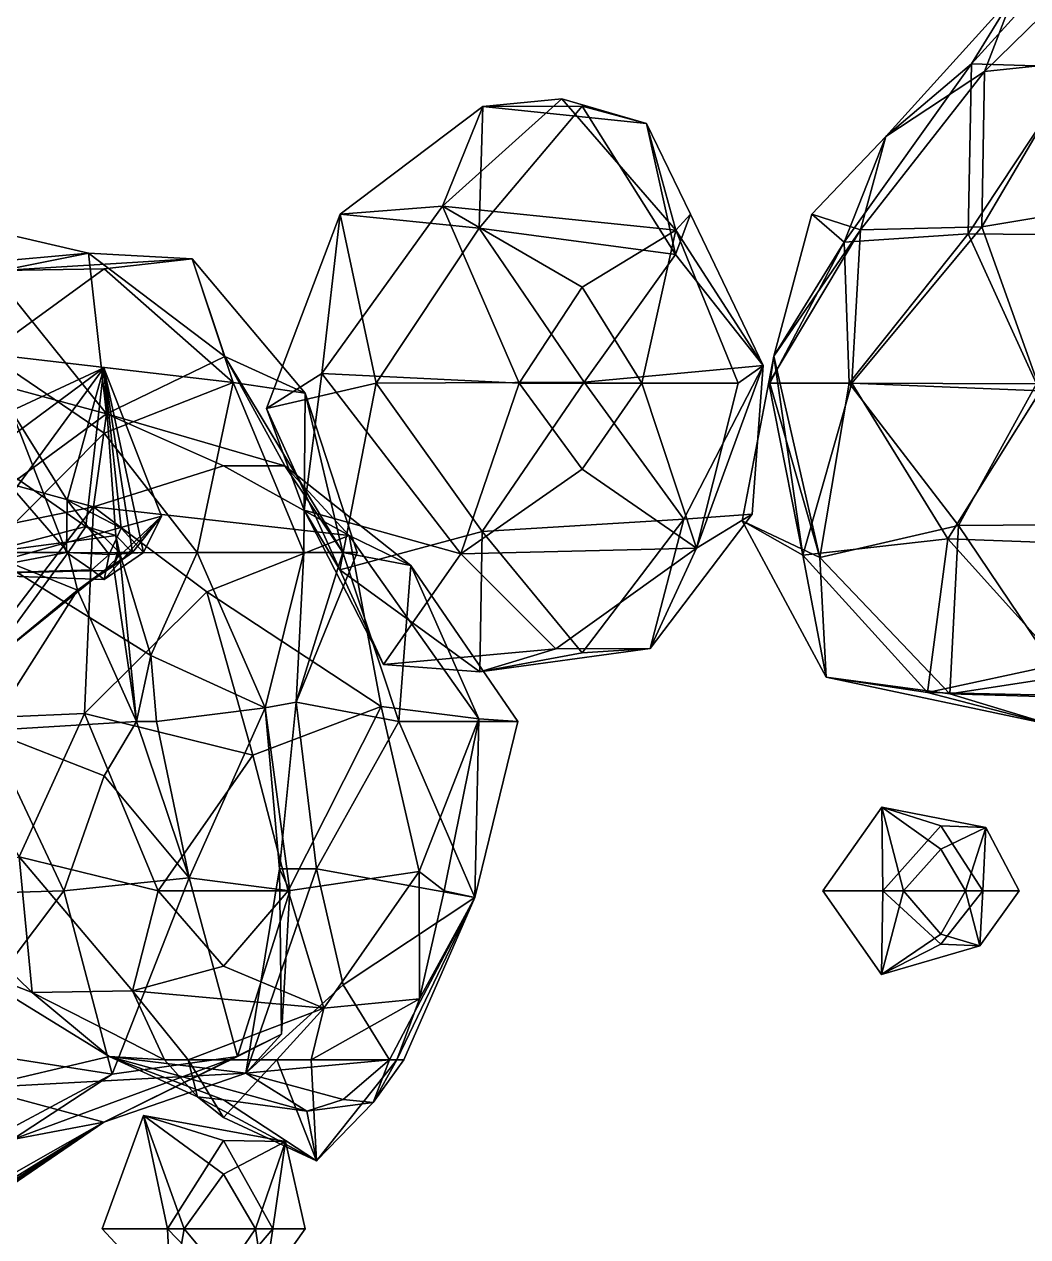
# Model space of a CAD drawing. Extents: x 290095 to 295679, y 4553756 to 4561441.
# Drawn here: x 294107.6 to 294213.3, y 4558834.8 to 4558962.6 of the extents above; entities that cross this region are included whole.
import ezdxf

# ---------------------------------------------------------------- set-up
doc = ezdxf.new("R2010")
doc.units = 0
doc.layers.add('Au_ppm_Pref_-_0_5', color=7, linetype='CONTINUOUS')

msp = doc.modelspace()

# ---------------------------------------------------------------- linework, layer by layer
at = {"layer": 'Au_ppm_Pref_-_0_5'}
for points in [[(294218.65, 4558958.06, 1787.24), (294207.4, 4558958.39, 1780.85), (294218.9, 4558971.12, 1780.45)], [(294211.86, 4558965.67, 1774.9), (294218.9, 4558971.12, 1780.45), (294207.4, 4558958.39, 1780.85)], [(294208.76, 4558957.58, 1771.18), (294222.1, 4558970.65, 1769.92), (294211.86, 4558965.67, 1774.9)], [(294222.1, 4558970.65, 1769.92), (294208.76, 4558957.58, 1771.18), (294218.72, 4558958.65, 1765.48)], [(294208.76, 4558957.58, 1771.18), (294211.86, 4558965.67, 1774.9), (294198.36, 4558950.76, 1775.86)], [(294198.36, 4558950.76, 1775.86), (294211.86, 4558965.67, 1774.9), (294207.4, 4558958.39, 1780.85)], [(294207.04, 4558940.49, 1787.44), (294193.95, 4558939.61, 1780.76), (294207.4, 4558958.39, 1780.85)], [(294198.36, 4558950.76, 1775.86), (294207.4, 4558958.39, 1780.85), (294193.95, 4558939.61, 1780.76)], [(294218.65, 4558958.06, 1787.24), (294207.04, 4558940.49, 1787.44), (294207.4, 4558958.39, 1780.85)], [(294207.04, 4558940.49, 1787.44), (294218.65, 4558958.06, 1787.24), (294229.09, 4558940.28, 1790.22)], [(294208.46, 4558941.22, 1764.73), (294228.07, 4558944.51, 1762.19), (294218.72, 4558958.65, 1765.48)], [(294218.72, 4558958.65, 1765.48), (294208.76, 4558957.58, 1771.18), (294208.46, 4558941.22, 1764.73)], [(294208.46, 4558941.22, 1764.73), (294208.76, 4558957.58, 1771.18), (294195.7, 4558940.91, 1770.55)], [(294208.76, 4558957.58, 1771.18), (294198.36, 4558950.76, 1775.86), (294195.7, 4558940.91, 1770.55)], [(294176.24, 4558940.86, 1822.7), (294151.65, 4558943.41, 1824.78), (294164.22, 4558954.73, 1822.5)], [(294155.9, 4558953.89, 1818.59), (294164.22, 4558954.73, 1822.5), (294151.65, 4558943.41, 1824.78)], [(294155.9, 4558953.89, 1818.59), (294155.51, 4558941.08, 1812.81), (294166.37, 4558953.93, 1813.64)], [(294166.37, 4558953.93, 1813.64), (294155.51, 4558941.08, 1812.81), (294176.18, 4558938.31, 1814.22)], [(294155.9, 4558953.89, 1818.59), (294173.14, 4558952.13, 1817.43), (294164.22, 4558954.73, 1822.5)], [(294173.14, 4558952.13, 1817.43), (294155.9, 4558953.89, 1818.59), (294166.37, 4558953.93, 1813.64)], [(294173.14, 4558952.13, 1817.43), (294176.24, 4558940.86, 1822.7), (294164.22, 4558954.73, 1822.5)], [(294173.14, 4558952.13, 1817.43), (294166.37, 4558953.93, 1813.64), (294176.18, 4558938.31, 1814.22)], [(294155.51, 4558941.08, 1812.81), (294155.9, 4558953.89, 1818.59), (294140.86, 4558942.56, 1817.1)], [(294155.9, 4558953.89, 1818.59), (294151.65, 4558943.41, 1824.78), (294140.86, 4558942.56, 1817.1)], [(294173.14, 4558952.13, 1817.43), (294177.76, 4558942.56, 1817.43), (294176.24, 4558940.86, 1822.7)], [(294177.76, 4558942.56, 1817.43), (294173.14, 4558952.13, 1817.43), (294176.18, 4558938.31, 1814.22)], [(294195.7, 4558940.91, 1770.55), (294198.36, 4558950.76, 1775.86), (294190.55, 4558942.56, 1775.86)], [(294190.55, 4558942.56, 1775.86), (294198.36, 4558950.76, 1775.86), (294193.95, 4558939.61, 1780.76)], [(294105.21, 4558936.62, 1857.9), (294091.45, 4558943.75, 1853.04), (294114.32, 4558938.46, 1853.66)], [(294114.32, 4558938.46, 1853.66), (294091.45, 4558943.75, 1853.04), (294103.37, 4558937.47, 1848.83)], [(294228.07, 4558944.51, 1762.19), (294208.46, 4558941.22, 1764.73), (294214.64, 4558923.95, 1763.31)], [(294133.1, 4558922.08, 1818.03), (294144.64, 4558924.74, 1813.13), (294140.86, 4558942.56, 1817.1)], [(294133.1, 4558922.08, 1818.03), (294140.86, 4558942.56, 1817.1), (294138.91, 4558925.77, 1824.81)], [(294159.72, 4558924.74, 1826.5), (294138.91, 4558925.77, 1824.81), (294151.65, 4558943.41, 1824.78)], [(294140.86, 4558942.56, 1817.1), (294151.65, 4558943.41, 1824.78), (294138.91, 4558925.77, 1824.81)], [(294144.64, 4558924.74, 1813.13), (294155.51, 4558941.08, 1812.81), (294140.86, 4558942.56, 1817.1)], [(294166.37, 4558934.88, 1826.75), (294159.72, 4558924.74, 1826.5), (294151.65, 4558943.41, 1824.78)], [(294176.24, 4558940.86, 1822.7), (294166.37, 4558934.88, 1826.75), (294151.65, 4558943.41, 1824.78)], [(294176.18, 4558938.31, 1814.22), (294185.44, 4558926.6, 1817.52), (294177.76, 4558942.56, 1817.43)], [(294177.76, 4558942.56, 1817.43), (294185.44, 4558926.6, 1817.52), (294176.24, 4558940.86, 1822.7)], [(294195.7, 4558940.91, 1770.55), (294190.55, 4558942.56, 1775.86), (294186.56, 4558927.61, 1775.29)], [(294186.56, 4558927.61, 1775.29), (294190.55, 4558942.56, 1775.86), (294193.95, 4558939.61, 1780.76)], [(294194.78, 4558924.74, 1765.49), (294214.64, 4558923.95, 1763.31), (294208.46, 4558941.22, 1764.73)], [(294208.46, 4558941.22, 1764.73), (294195.7, 4558940.91, 1770.55), (294194.78, 4558924.74, 1765.49)], [(294166.58, 4558924.85, 1812.1), (294155.51, 4558941.08, 1812.81), (294144.64, 4558924.74, 1813.13)], [(294166.58, 4558924.85, 1812.1), (294176.18, 4558938.31, 1814.22), (294155.51, 4558941.08, 1812.81)], [(294172.65, 4558924.74, 1826.33), (294166.37, 4558934.88, 1826.75), (294176.24, 4558940.86, 1822.7)], [(294172.65, 4558924.74, 1826.33), (294176.24, 4558940.86, 1822.7), (294182.79, 4558924.74, 1823.37)], [(294176.24, 4558940.86, 1822.7), (294185.44, 4558926.6, 1817.52), (294182.79, 4558924.74, 1823.37)], [(294194.78, 4558924.74, 1765.49), (294195.7, 4558940.91, 1770.55), (294186.01, 4558924.74, 1769.92)], [(294186.01, 4558924.74, 1769.92), (294195.7, 4558940.91, 1770.55), (294186.56, 4558927.61, 1775.29)], [(294207.04, 4558940.49, 1787.44), (294194.48, 4558924.74, 1786.36), (294193.95, 4558939.61, 1780.76)], [(294207.04, 4558940.49, 1787.44), (294214.22, 4558924.7, 1789.35), (294194.48, 4558924.74, 1786.36)], [(294207.04, 4558940.49, 1787.44), (294229.09, 4558940.28, 1790.22), (294214.22, 4558924.7, 1789.35)], [(294194.48, 4558924.74, 1786.36), (294186.13, 4558924.74, 1781.8), (294193.95, 4558939.61, 1780.76)], [(294193.95, 4558939.61, 1780.76), (294186.13, 4558924.74, 1781.8), (294186.56, 4558927.61, 1775.29)], [(294116.23, 4558921.53, 1848.08), (294103.37, 4558937.47, 1848.83), (294094.92, 4558927.29, 1846.38)], [(294116.23, 4558921.53, 1848.08), (294114.32, 4558938.46, 1853.66), (294103.37, 4558937.47, 1848.83)], [(294105.21, 4558936.62, 1857.9), (294114.32, 4558938.46, 1853.66), (294125.24, 4558937.85, 1859.01)], [(294105.21, 4558936.62, 1857.9), (294125.24, 4558937.85, 1859.01), (294115.97, 4558936.81, 1863.03)], [(294116.23, 4558921.53, 1848.08), (294128.7, 4558927.56, 1852.65), (294114.32, 4558938.46, 1853.66)], [(294114.32, 4558938.46, 1853.66), (294128.7, 4558927.56, 1852.65), (294125.24, 4558937.85, 1859.01)], [(294125.24, 4558937.85, 1859.01), (294129.56, 4558924.83, 1865.08), (294115.97, 4558936.81, 1863.03)], [(294137.16, 4558923.69, 1858.02), (294129.56, 4558924.83, 1865.08), (294125.24, 4558937.85, 1859.01)], [(294137.16, 4558923.69, 1858.02), (294125.24, 4558937.85, 1859.01), (294128.7, 4558927.56, 1852.65)], [(294166.58, 4558924.85, 1812.1), (294185.44, 4558926.6, 1817.52), (294176.18, 4558938.31, 1814.22)], [(294105.21, 4558936.62, 1857.9), (294115.97, 4558936.81, 1863.03), (294103.66, 4558927.84, 1865.56)], [(294103.66, 4558927.84, 1865.56), (294115.97, 4558936.81, 1863.03), (294129.56, 4558924.83, 1865.08)], [(294172.65, 4558924.74, 1826.33), (294159.72, 4558924.74, 1826.5), (294166.37, 4558934.88, 1826.75)], [(294106.14, 4558914.11, 1846.04), (294116.23, 4558921.53, 1848.08), (294094.92, 4558927.29, 1846.38)], [(294103.45, 4558906.89, 1870.91), (294103.66, 4558927.84, 1865.56), (294115.97, 4558919.49, 1869.14)], [(294103.66, 4558927.84, 1865.56), (294129.56, 4558924.83, 1865.08), (294115.97, 4558919.49, 1869.14)], [(294116.23, 4558921.53, 1848.08), (294135.02, 4558916.04, 1847.13), (294128.7, 4558927.56, 1852.65)], [(294128.7, 4558927.56, 1852.65), (294141.15, 4558906.93, 1853.07), (294137.16, 4558923.69, 1858.02)], [(294141.15, 4558906.93, 1853.07), (294128.7, 4558927.56, 1852.65), (294135.02, 4558916.04, 1847.13)], [(294186.56, 4558927.61, 1775.29), (294191.4, 4558906.4, 1781.82), (294183.2, 4558910.26, 1775.86)], [(294186.56, 4558927.61, 1775.29), (294183.2, 4558910.26, 1775.86), (294189.62, 4558906.64, 1769.29)], [(294186.01, 4558924.74, 1769.92), (294186.56, 4558927.61, 1775.29), (294189.62, 4558906.64, 1769.29)], [(294186.13, 4558924.74, 1781.8), (294191.4, 4558906.4, 1781.82), (294186.56, 4558927.61, 1775.29)], [(294106.22, 4558921.84, 1886.4), (294100.05, 4558904.63, 1883.57), (294115.93, 4558926.37, 1882.48)], [(294103.37, 4558917.07, 1879.38), (294115.93, 4558926.37, 1882.48), (294100.05, 4558904.63, 1883.57)], [(294114.04, 4558909.65, 1876.83), (294115.93, 4558926.37, 1882.48), (294103.37, 4558917.07, 1879.38)], [(294112.07, 4558912.43, 1888.71), (294106.22, 4558921.84, 1886.4), (294115.93, 4558926.37, 1882.48)], [(294112.07, 4558912.43, 1888.71), (294115.93, 4558926.37, 1882.48), (294117.79, 4558909.49, 1888.71)], [(294114.04, 4558909.65, 1876.83), (294117.22, 4558908.69, 1876.83), (294115.93, 4558926.37, 1882.48)], [(294118.96, 4558906.92, 1878.24), (294122.02, 4558910.75, 1882.77), (294115.93, 4558926.37, 1882.48)], [(294118.96, 4558906.92, 1878.24), (294115.93, 4558926.37, 1882.48), (294117.22, 4558908.69, 1876.83)], [(294120.12, 4558906.92, 1886.75), (294117.79, 4558909.49, 1888.71), (294115.93, 4558926.37, 1882.48)], [(294120.12, 4558906.92, 1886.75), (294115.93, 4558926.37, 1882.48), (294122.02, 4558910.75, 1882.77)], [(294166.58, 4558924.85, 1812.1), (294177.07, 4558910.43, 1813.56), (294185.44, 4558926.6, 1817.52)], [(294184.26, 4558910.95, 1817.43), (294185.44, 4558926.6, 1817.52), (294177.07, 4558910.43, 1813.56)], [(294184.26, 4558910.95, 1817.43), (294178.42, 4558907.36, 1823.21), (294185.44, 4558926.6, 1817.52)], [(294182.79, 4558924.74, 1823.37), (294185.44, 4558926.6, 1817.52), (294178.42, 4558907.36, 1823.21)], [(294125.79, 4558906.92, 1869.58), (294115.97, 4558919.49, 1869.14), (294129.56, 4558924.83, 1865.08)], [(294137.01, 4558906.92, 1864.28), (294125.79, 4558906.92, 1869.58), (294129.56, 4558924.83, 1865.08)], [(294137.01, 4558906.92, 1864.28), (294129.56, 4558924.83, 1865.08), (294137.16, 4558923.69, 1858.02)], [(294133.1, 4558922.08, 1818.03), (294138.91, 4558925.77, 1824.81), (294137.06, 4558911.36, 1823.37)], [(294140.82, 4558905.08, 1817.16), (294144.64, 4558924.74, 1813.13), (294133.1, 4558922.08, 1818.03)], [(294138.91, 4558925.77, 1824.81), (294153.57, 4558906.77, 1826.1), (294137.06, 4558911.36, 1823.37)], [(294159.72, 4558924.74, 1826.5), (294153.57, 4558906.77, 1826.1), (294138.91, 4558925.77, 1824.81)], [(294155.82, 4558909.12, 1813.2), (294144.64, 4558924.74, 1813.13), (294140.82, 4558905.08, 1817.16)], [(294166.58, 4558924.85, 1812.1), (294144.64, 4558924.74, 1813.13), (294155.82, 4558909.12, 1813.2)], [(294159.72, 4558924.74, 1826.5), (294166.37, 4558915.69, 1826.39), (294153.57, 4558906.77, 1826.1)], [(294166.58, 4558924.85, 1812.1), (294155.82, 4558909.12, 1813.2), (294177.07, 4558910.43, 1813.56)], [(294172.65, 4558924.74, 1826.33), (294166.37, 4558915.69, 1826.39), (294159.72, 4558924.74, 1826.5)], [(294172.65, 4558924.74, 1826.33), (294178.42, 4558907.36, 1823.21), (294166.37, 4558915.69, 1826.39)], [(294172.65, 4558924.74, 1826.33), (294182.79, 4558924.74, 1823.37), (294178.42, 4558907.36, 1823.21)], [(294194.78, 4558924.74, 1765.49), (294186.01, 4558924.74, 1769.92), (294189.62, 4558906.64, 1769.29)], [(294194.48, 4558924.74, 1786.36), (294191.4, 4558906.4, 1781.82), (294186.13, 4558924.74, 1781.8)], [(294194.78, 4558924.74, 1765.49), (294189.62, 4558906.64, 1769.29), (294204.88, 4558908.36, 1764.8)], [(294194.48, 4558924.74, 1786.36), (294206.01, 4558909.75, 1787.32), (294191.4, 4558906.4, 1781.82)], [(294194.48, 4558924.74, 1786.36), (294214.22, 4558924.7, 1789.35), (294206.01, 4558909.75, 1787.32)], [(294204.88, 4558908.36, 1764.8), (294214.64, 4558923.95, 1763.31), (294194.78, 4558924.74, 1765.49)], [(294229.59, 4558909.92, 1787.56), (294206.01, 4558909.75, 1787.32), (294214.22, 4558924.7, 1789.35)], [(294137.01, 4558906.92, 1864.28), (294137.16, 4558923.69, 1858.02), (294142.66, 4558906.92, 1859.01)], [(294137.16, 4558923.69, 1858.02), (294141.15, 4558906.93, 1853.07), (294142.66, 4558906.92, 1859.01)], [(294228.91, 4558907.47, 1764.81), (294214.64, 4558923.95, 1763.31), (294204.88, 4558908.36, 1764.8)], [(294133.1, 4558922.08, 1818.03), (294137.06, 4558911.36, 1823.37), (294140.82, 4558905.08, 1817.16)], [(294112, 4558906.92, 1888.71), (294100.05, 4558904.63, 1883.57), (294106.22, 4558921.84, 1886.4)], [(294106.14, 4558914.11, 1846.04), (294114.85, 4558911.74, 1840.93), (294116.23, 4558921.53, 1848.08)], [(294112, 4558906.92, 1888.71), (294106.22, 4558921.84, 1886.4), (294112.07, 4558912.43, 1888.71)], [(294116.23, 4558921.53, 1848.08), (294114.85, 4558911.74, 1840.93), (294128.57, 4558916.04, 1844.09)], [(294116.23, 4558921.53, 1848.08), (294128.57, 4558916.04, 1844.09), (294135.02, 4558916.04, 1847.13)], [(294103.45, 4558906.89, 1870.91), (294115.97, 4558919.49, 1869.14), (294125.79, 4558906.92, 1869.58)], [(294112.2, 4558906.92, 1876.83), (294103.37, 4558917.07, 1879.38), (294096.29, 4558906.92, 1879.43)], [(294112.2, 4558906.92, 1876.83), (294114.04, 4558909.65, 1876.83), (294103.37, 4558917.07, 1879.38)], [(294141.79, 4558908.7, 1840.96), (294128.57, 4558916.04, 1844.09), (294114.85, 4558911.74, 1840.93)], [(294128.57, 4558916.04, 1844.09), (294141.79, 4558908.7, 1840.96), (294135.02, 4558916.04, 1847.13)], [(294135.02, 4558916.04, 1847.13), (294141.79, 4558908.7, 1840.96), (294148.29, 4558905.56, 1847.13)], [(294148.29, 4558905.56, 1847.13), (294141.15, 4558906.93, 1853.07), (294135.02, 4558916.04, 1847.13)], [(294178.42, 4558907.36, 1823.21), (294153.57, 4558906.77, 1826.1), (294166.37, 4558915.69, 1826.39)], [(294114.85, 4558911.74, 1840.93), (294106.14, 4558914.11, 1846.04), (294091.11, 4558906.85, 1841.43)], [(294112, 4558906.92, 1888.71), (294112.07, 4558912.43, 1888.71), (294116.5, 4558906.7, 1889.02)], [(294112.07, 4558912.43, 1888.71), (294117.79, 4558909.49, 1888.71), (294116.5, 4558906.7, 1889.02)], [(294097.64, 4558889.24, 1839.74), (294114.85, 4558911.74, 1840.93), (294091.11, 4558906.85, 1841.43)], [(294113.9, 4558889.94, 1834.01), (294114.85, 4558911.74, 1840.93), (294097.64, 4558889.24, 1839.74)], [(294115.97, 4558905.01, 1877.46), (294100.05, 4558904.63, 1883.57), (294122.02, 4558910.75, 1882.77)], [(294115.97, 4558904.08, 1887.76), (294122.02, 4558910.75, 1882.77), (294100.05, 4558904.63, 1883.57)], [(294126.79, 4558902.76, 1836.11), (294114.85, 4558911.74, 1840.93), (294113.9, 4558889.94, 1834.01)], [(294126.79, 4558902.76, 1836.11), (294141.79, 4558908.7, 1840.96), (294114.85, 4558911.74, 1840.93)], [(294115.97, 4558905.01, 1877.46), (294122.02, 4558910.75, 1882.77), (294118.96, 4558906.92, 1878.24)], [(294115.97, 4558904.08, 1887.76), (294120.12, 4558906.92, 1886.75), (294122.02, 4558910.75, 1882.77)], [(294153.57, 4558906.77, 1826.1), (294145.41, 4558895.1, 1823.37), (294137.06, 4558911.36, 1823.37)], [(294137.06, 4558911.36, 1823.37), (294145.41, 4558895.1, 1823.37), (294140.82, 4558905.08, 1817.16)], [(294184.26, 4558910.95, 1817.43), (294173.52, 4558896.8, 1817.43), (294178.42, 4558907.36, 1823.21)], [(294173.52, 4558896.8, 1817.43), (294184.26, 4558910.95, 1817.43), (294177.07, 4558910.43, 1813.56)], [(294114.04, 4558909.65, 1876.83), (294103.45, 4558906.89, 1870.91), (294115.97, 4558908.54, 1876.29)], [(294114.04, 4558909.65, 1876.83), (294112.2, 4558906.92, 1876.83), (294103.45, 4558906.89, 1870.91)], [(294117.22, 4558908.69, 1876.83), (294114.04, 4558909.65, 1876.83), (294115.97, 4558908.54, 1876.29)], [(294116.5, 4558906.7, 1889.02), (294117.79, 4558909.49, 1888.71), (294120.12, 4558906.92, 1886.75)], [(294177.07, 4558910.43, 1813.56), (294155.82, 4558909.12, 1813.2), (294166.37, 4558896.36, 1813.91)], [(294173.52, 4558896.8, 1817.43), (294177.07, 4558910.43, 1813.56), (294166.37, 4558896.36, 1813.91)], [(294192.08, 4558893.78, 1774.54), (294183.2, 4558910.26, 1775.86), (294191.4, 4558906.4, 1781.82)], [(294192.08, 4558893.78, 1774.54), (294189.62, 4558906.64, 1769.29), (294183.2, 4558910.26, 1775.86)], [(294206.01, 4558909.75, 1787.32), (294205.1, 4558892.01, 1781.27), (294191.4, 4558906.4, 1781.82)], [(294206.01, 4558909.75, 1787.32), (294216.76, 4558893.8, 1786.17), (294205.1, 4558892.01, 1781.27)], [(294229.59, 4558909.92, 1787.56), (294216.76, 4558893.8, 1786.17), (294206.01, 4558909.75, 1787.32)], [(294115.97, 4558908.54, 1876.29), (294103.45, 4558906.89, 1870.91), (294117.59, 4558906.92, 1876.06)], [(294117.22, 4558908.69, 1876.83), (294115.97, 4558908.54, 1876.29), (294117.59, 4558906.92, 1876.06)], [(294117.22, 4558908.69, 1876.83), (294117.4, 4558906.92, 1876.83), (294118.96, 4558906.92, 1878.24)], [(294117.4, 4558906.92, 1876.83), (294117.22, 4558908.69, 1876.83), (294117.59, 4558906.92, 1876.06)], [(294126.79, 4558902.76, 1836.11), (294145.17, 4558890.68, 1833.59), (294141.79, 4558908.7, 1840.96)], [(294155.56, 4558894.35, 1818.34), (294155.82, 4558909.12, 1813.2), (294140.82, 4558905.08, 1817.16)], [(294145.17, 4558890.68, 1833.59), (294155.46, 4558889.4, 1840.92), (294141.79, 4558908.7, 1840.96)], [(294141.79, 4558908.7, 1840.96), (294155.46, 4558889.4, 1840.92), (294148.29, 4558905.56, 1847.13)], [(294155.56, 4558894.35, 1818.34), (294166.37, 4558896.36, 1813.91), (294155.82, 4558909.12, 1813.2)], [(294204.88, 4558908.36, 1764.8), (294189.62, 4558906.64, 1769.29), (294202.73, 4558892.18, 1770.05)], [(294204.88, 4558908.36, 1764.8), (294202.73, 4558892.18, 1770.05), (294216.76, 4558895.17, 1766)], [(294228.91, 4558907.47, 1764.81), (294204.88, 4558908.36, 1764.8), (294216.76, 4558895.17, 1766)], [(294112.2, 4558906.92, 1876.83), (294096.29, 4558906.92, 1879.43), (294103.37, 4558894.86, 1878.74)], [(294112, 4558906.92, 1888.71), (294114.67, 4558905.08, 1888.71), (294100.05, 4558904.63, 1883.57)], [(294112.2, 4558906.92, 1876.83), (294103.37, 4558894.86, 1878.74), (294113.16, 4558902.95, 1876.83)], [(294112.2, 4558906.92, 1876.83), (294113.16, 4558902.95, 1876.83), (294103.45, 4558906.89, 1870.91)], [(294120.9, 4558896.07, 1870.89), (294117.59, 4558906.92, 1876.06), (294103.45, 4558906.89, 1870.91)], [(294103.45, 4558906.89, 1870.91), (294125.79, 4558906.92, 1869.58), (294120.9, 4558896.07, 1870.89)], [(294103.45, 4558906.89, 1870.91), (294113.16, 4558902.95, 1876.83), (294103.77, 4558888.15, 1874.93)], [(294114.67, 4558905.08, 1888.71), (294112, 4558906.92, 1888.71), (294116.5, 4558906.7, 1889.02)], [(294114.67, 4558905.08, 1888.71), (294116.5, 4558906.7, 1889.02), (294115.97, 4558904.08, 1887.76)], [(294116.97, 4558905.5, 1876.83), (294115.97, 4558905.01, 1877.46), (294118.96, 4558906.92, 1878.24)], [(294116.5, 4558906.7, 1889.02), (294120.12, 4558906.92, 1886.75), (294115.97, 4558904.08, 1887.76)], [(294117.4, 4558906.92, 1876.83), (294116.97, 4558905.5, 1876.83), (294118.96, 4558906.92, 1878.24)], [(294117.59, 4558906.92, 1876.06), (294119.4, 4558889.1, 1872.51), (294116.97, 4558905.5, 1876.83)], [(294116.97, 4558905.5, 1876.83), (294117.4, 4558906.92, 1876.83), (294117.59, 4558906.92, 1876.06)], [(294117.59, 4558906.92, 1876.06), (294120.9, 4558896.07, 1870.89), (294119.4, 4558889.1, 1872.51)], [(294120.9, 4558896.07, 1870.89), (294125.79, 4558906.92, 1869.58), (294132.94, 4558890.55, 1865.37)], [(294125.79, 4558906.92, 1869.58), (294137.01, 4558906.92, 1864.28), (294132.94, 4558890.55, 1865.37)], [(294136.23, 4558891.13, 1858.23), (294132.94, 4558890.55, 1865.37), (294137.01, 4558906.92, 1864.28)], [(294136.23, 4558891.13, 1858.23), (294142.66, 4558906.92, 1859.01), (294141.15, 4558906.93, 1853.07)], [(294136.23, 4558891.13, 1858.23), (294141.15, 4558906.93, 1853.07), (294147.03, 4558889.1, 1852.42)], [(294137.01, 4558906.92, 1864.28), (294142.66, 4558906.92, 1859.01), (294136.23, 4558891.13, 1858.23)], [(294148.29, 4558905.56, 1847.13), (294147.03, 4558889.1, 1852.42), (294141.15, 4558906.93, 1853.07)], [(294153.57, 4558906.77, 1826.1), (294163.59, 4558896.75, 1822.13), (294145.41, 4558895.1, 1823.37)], [(294163.59, 4558896.75, 1822.13), (294153.57, 4558906.77, 1826.1), (294178.42, 4558907.36, 1823.21)], [(294173.52, 4558896.8, 1817.43), (294163.59, 4558896.75, 1822.13), (294178.42, 4558907.36, 1823.21)], [(294116.97, 4558905.5, 1876.83), (294113.16, 4558902.95, 1876.83), (294115.97, 4558905.01, 1877.46)], [(294113.16, 4558902.95, 1876.83), (294116.97, 4558905.5, 1876.83), (294119.4, 4558889.1, 1872.51)], [(294148.29, 4558905.56, 1847.13), (294159.58, 4558889.1, 1847.13), (294147.03, 4558889.1, 1852.42)], [(294148.29, 4558905.56, 1847.13), (294155.46, 4558889.4, 1840.92), (294159.58, 4558889.1, 1847.13)], [(294192.08, 4558893.78, 1774.54), (294202.73, 4558892.18, 1770.05), (294189.62, 4558906.64, 1769.29)], [(294192.08, 4558893.78, 1774.54), (294191.4, 4558906.4, 1781.82), (294205.1, 4558892.01, 1781.27)], [(294114.67, 4558905.08, 1888.71), (294115.97, 4558904.08, 1887.76), (294100.05, 4558904.63, 1883.57)], [(294115.97, 4558905.01, 1877.46), (294103.37, 4558894.86, 1878.74), (294100.05, 4558904.63, 1883.57)], [(294115.97, 4558905.01, 1877.46), (294113.16, 4558902.95, 1876.83), (294103.37, 4558894.86, 1878.74)], [(294155.56, 4558894.35, 1818.34), (294140.82, 4558905.08, 1817.16), (294145.41, 4558895.1, 1823.37)], [(294113.16, 4558902.95, 1876.83), (294119.4, 4558889.1, 1872.51), (294103.77, 4558888.15, 1874.93)], [(294126.79, 4558902.76, 1836.11), (294113.9, 4558889.94, 1834.01), (294131.65, 4558885.56, 1831.95)], [(294126.79, 4558902.76, 1836.11), (294131.65, 4558885.56, 1831.95), (294145.17, 4558890.68, 1833.59)], [(294155.56, 4558894.35, 1818.34), (294145.41, 4558895.1, 1823.37), (294163.59, 4558896.75, 1822.13)], [(294173.52, 4558896.8, 1817.43), (294155.56, 4558894.35, 1818.34), (294163.59, 4558896.75, 1822.13)], [(294155.56, 4558894.35, 1818.34), (294173.52, 4558896.8, 1817.43), (294166.37, 4558896.36, 1813.91)], [(294120.9, 4558896.07, 1870.89), (294121.49, 4558889.1, 1870.89), (294119.4, 4558889.1, 1872.51)], [(294121.49, 4558889.1, 1870.89), (294120.9, 4558896.07, 1870.89), (294132.94, 4558890.55, 1865.37)], [(294202.73, 4558892.18, 1770.05), (294228.9, 4558891.59, 1770.08), (294216.76, 4558895.17, 1766)], [(294205.1, 4558892.01, 1781.27), (294216, 4558888.74, 1775.73), (294192.08, 4558893.78, 1774.54)], [(294192.08, 4558893.78, 1774.54), (294216, 4558888.74, 1775.73), (294202.73, 4558892.18, 1770.05)], [(294228.9, 4558891.31, 1781.65), (294205.1, 4558892.01, 1781.27), (294216.76, 4558893.8, 1786.17)], [(294228.9, 4558891.59, 1770.08), (294202.73, 4558892.18, 1770.05), (294216, 4558888.74, 1775.73)], [(294205.1, 4558892.01, 1781.27), (294228.9, 4558891.31, 1781.65), (294216, 4558888.74, 1775.73)], [(294124.94, 4558872.64, 1870.27), (294121.49, 4558889.1, 1870.89), (294132.94, 4558890.55, 1865.37)], [(294132.94, 4558890.55, 1865.37), (294135.55, 4558871.28, 1863.52), (294124.94, 4558872.64, 1870.27)], [(294131.65, 4558885.56, 1831.95), (294135.37, 4558871.28, 1832.05), (294145.17, 4558890.68, 1833.59)], [(294132.94, 4558890.55, 1865.37), (294136.23, 4558891.13, 1858.23), (294134.46, 4558873.57, 1858.16)], [(294135.55, 4558871.28, 1863.52), (294132.94, 4558890.55, 1865.37), (294134.46, 4558873.57, 1858.16)], [(294138.35, 4558873.59, 1852.64), (294134.46, 4558873.57, 1858.16), (294136.23, 4558891.13, 1858.23)], [(294149.18, 4558873.3, 1835.71), (294145.17, 4558890.68, 1833.59), (294135.37, 4558871.28, 1832.05)], [(294138.35, 4558873.59, 1852.64), (294136.23, 4558891.13, 1858.23), (294147.03, 4558889.1, 1852.42)], [(294145.17, 4558890.68, 1833.59), (294149.18, 4558873.3, 1835.71), (294155.46, 4558889.4, 1840.92)], [(294107.01, 4558874.86, 1836.01), (294113.9, 4558889.94, 1834.01), (294097.64, 4558889.24, 1839.74)], [(294115.97, 4558883.4, 1872.79), (294103.77, 4558888.15, 1874.93), (294119.4, 4558889.1, 1872.51)], [(294121.67, 4558871.28, 1832), (294113.9, 4558889.94, 1834.01), (294107.01, 4558874.86, 1836.01)], [(294131.65, 4558885.56, 1831.95), (294113.9, 4558889.94, 1834.01), (294121.67, 4558871.28, 1832)], [(294124.94, 4558872.64, 1870.27), (294115.97, 4558883.4, 1872.79), (294119.4, 4558889.1, 1872.51)], [(294121.49, 4558889.1, 1870.89), (294124.94, 4558872.64, 1870.27), (294119.4, 4558889.1, 1872.51)], [(294138.35, 4558873.59, 1852.64), (294147.03, 4558889.1, 1852.42), (294155.05, 4558870.56, 1847.56)], [(294147.03, 4558889.1, 1852.42), (294159.58, 4558889.1, 1847.13), (294155.05, 4558870.56, 1847.56)], [(294151.82, 4558871.28, 1841.19), (294155.46, 4558889.4, 1840.92), (294149.18, 4558873.3, 1835.71)], [(294151.82, 4558871.28, 1841.19), (294155.05, 4558870.56, 1847.56), (294155.46, 4558889.4, 1840.92)], [(294155.46, 4558889.4, 1840.92), (294155.05, 4558870.56, 1847.56), (294159.58, 4558889.1, 1847.13)], [(294089.14, 4558870.6, 1875.2), (294103.77, 4558888.15, 1874.93), (294111.73, 4558871.28, 1874.83)], [(294115.97, 4558883.4, 1872.79), (294111.73, 4558871.28, 1874.83), (294103.77, 4558888.15, 1874.93)], [(294131.65, 4558885.56, 1831.95), (294121.67, 4558871.28, 1832), (294135.37, 4558871.28, 1832.05)], [(294124.94, 4558872.64, 1870.27), (294111.73, 4558871.28, 1874.83), (294115.97, 4558883.4, 1872.79)], [(294191.72, 4558871.28, 1799.62), (294197.94, 4558880.09, 1799.62), (294200.23, 4558871.28, 1801.47)], [(294197.94, 4558880.09, 1799.62), (294191.72, 4558871.28, 1799.62), (294198.05, 4558871.28, 1796.73)], [(294197.94, 4558880.09, 1799.62), (294204.16, 4558875.65, 1801.07), (294200.23, 4558871.28, 1801.47)], [(294197.94, 4558880.09, 1799.62), (294208.88, 4558877.95, 1799.62), (294204.16, 4558875.65, 1801.07)], [(294197.94, 4558880.09, 1799.62), (294198.05, 4558871.28, 1796.73), (294204.16, 4558878.12, 1797.34)], [(294208.88, 4558877.95, 1799.62), (294197.94, 4558880.09, 1799.62), (294204.16, 4558878.12, 1797.34)], [(294208.57, 4558871.28, 1797.54), (294204.16, 4558878.12, 1797.34), (294198.05, 4558871.28, 1796.73)], [(294208.57, 4558871.28, 1797.54), (294208.88, 4558877.95, 1799.62), (294204.16, 4558878.12, 1797.34)], [(294208.88, 4558877.95, 1799.62), (294206.75, 4558871.28, 1800.83), (294204.16, 4558875.65, 1801.07)], [(294208.88, 4558877.95, 1799.62), (294212.4, 4558871.28, 1799.62), (294206.75, 4558871.28, 1800.83)], [(294208.57, 4558871.28, 1797.54), (294212.4, 4558871.28, 1799.62), (294208.88, 4558877.95, 1799.62)], [(294107.01, 4558874.86, 1836.01), (294097.4, 4558871.28, 1842.47), (294108.38, 4558860.55, 1841.19)], [(294107.01, 4558874.86, 1836.01), (294108.38, 4558860.55, 1841.19), (294118.97, 4558860.73, 1836.26)], [(294107.01, 4558874.86, 1836.01), (294118.97, 4558860.73, 1836.26), (294121.67, 4558871.28, 1832)], [(294206.75, 4558871.28, 1800.83), (294200.23, 4558871.28, 1801.47), (294204.16, 4558875.65, 1801.07)], [(294130.92, 4558852.07, 1853.02), (294134.46, 4558873.57, 1858.16), (294138.35, 4558873.59, 1852.64)], [(294130.92, 4558852.07, 1853.02), (294138.35, 4558873.59, 1852.64), (294141.17, 4558861.38, 1849.77)], [(294134.46, 4558873.57, 1858.16), (294130.92, 4558852.07, 1853.02), (294134.67, 4558856.17, 1858.05)], [(294135.55, 4558871.28, 1863.52), (294134.46, 4558873.57, 1858.16), (294134.67, 4558856.17, 1858.05)], [(294155.05, 4558870.56, 1847.56), (294141.17, 4558861.38, 1849.77), (294138.35, 4558873.59, 1852.64)], [(294124.94, 4558872.64, 1870.27), (294116.81, 4558851.97, 1871.78), (294111.73, 4558871.28, 1874.83)], [(294116.81, 4558851.97, 1871.78), (294124.94, 4558872.64, 1870.27), (294130.02, 4558853.83, 1865.19)], [(294135.55, 4558871.28, 1863.52), (294130.02, 4558853.83, 1865.19), (294124.94, 4558872.64, 1870.27)], [(294139.13, 4558858.92, 1836.11), (294149.18, 4558873.3, 1835.71), (294135.37, 4558871.28, 1832.05)], [(294149.18, 4558873.3, 1835.71), (294139.13, 4558858.92, 1836.11), (294149.22, 4558859.9, 1841.19)], [(294151.82, 4558871.28, 1841.19), (294149.18, 4558873.3, 1835.71), (294149.22, 4558859.9, 1841.19)], [(294099.22, 4558854.7, 1875.88), (294089.14, 4558870.6, 1875.2), (294111.73, 4558871.28, 1874.83)], [(294100.82, 4558863.46, 1845.73), (294108.38, 4558860.55, 1841.19), (294097.4, 4558871.28, 1842.47)], [(294111.73, 4558871.28, 1874.83), (294116.81, 4558851.97, 1871.78), (294099.22, 4558854.7, 1875.88)], [(294121.67, 4558871.28, 1832), (294118.97, 4558860.73, 1836.26), (294128.57, 4558863.33, 1832.6)], [(294121.67, 4558871.28, 1832), (294128.57, 4558863.33, 1832.6), (294135.37, 4558871.28, 1832.05)], [(294139.13, 4558858.92, 1836.11), (294135.37, 4558871.28, 1832.05), (294128.57, 4558863.33, 1832.6)], [(294135.55, 4558871.28, 1863.52), (294134.67, 4558856.17, 1858.05), (294130.02, 4558853.83, 1865.19)], [(294151.82, 4558871.28, 1841.19), (294149.22, 4558859.9, 1841.19), (294155.05, 4558870.56, 1847.56)], [(294197.91, 4558862.44, 1799.62), (294191.72, 4558871.28, 1799.62), (294200.23, 4558871.28, 1801.47)], [(294191.72, 4558871.28, 1799.62), (294197.91, 4558862.44, 1799.62), (294198.05, 4558871.28, 1796.73)], [(294197.91, 4558862.44, 1799.62), (294200.23, 4558871.28, 1801.47), (294204.16, 4558866.72, 1801.14)], [(294197.91, 4558862.44, 1799.62), (294204.16, 4558865.65, 1797.74), (294198.05, 4558871.28, 1796.73)], [(294208.57, 4558871.28, 1797.54), (294198.05, 4558871.28, 1796.73), (294204.16, 4558865.65, 1797.74)], [(294204.16, 4558866.72, 1801.14), (294200.23, 4558871.28, 1801.47), (294206.75, 4558871.28, 1800.83)], [(294208.57, 4558871.28, 1797.54), (294204.16, 4558865.65, 1797.74), (294208.26, 4558865.49, 1799.62)], [(294208.26, 4558865.49, 1799.62), (294204.16, 4558866.72, 1801.14), (294206.75, 4558871.28, 1800.83)], [(294212.4, 4558871.28, 1799.62), (294208.26, 4558865.49, 1799.62), (294206.75, 4558871.28, 1800.83)], [(294208.57, 4558871.28, 1797.54), (294208.26, 4558865.49, 1799.62), (294212.4, 4558871.28, 1799.62)], [(294141.17, 4558861.38, 1849.77), (294155.05, 4558870.56, 1847.56), (294146.06, 4558853.47, 1849.43)], [(294146.06, 4558853.47, 1849.43), (294155.05, 4558870.56, 1847.56), (294147.55, 4558853.47, 1847.13)], [(294149.22, 4558859.9, 1841.19), (294146.82, 4558853.47, 1844.46), (294155.05, 4558870.56, 1847.56)], [(294146.82, 4558853.47, 1844.46), (294147.55, 4558853.47, 1847.13), (294155.05, 4558870.56, 1847.56)], [(294208.26, 4558865.49, 1799.62), (294197.91, 4558862.44, 1799.62), (294204.16, 4558866.72, 1801.14)], [(294197.91, 4558862.44, 1799.62), (294208.26, 4558865.49, 1799.62), (294204.16, 4558865.65, 1797.74)], [(294100.82, 4558863.46, 1845.73), (294102.54, 4558850.52, 1852.9), (294116.52, 4558853.8, 1847.21)], [(294116.52, 4558853.8, 1847.21), (294108.38, 4558860.55, 1841.19), (294100.82, 4558863.46, 1845.73)], [(294118.97, 4558860.73, 1836.26), (294139.13, 4558858.92, 1836.11), (294128.57, 4558863.33, 1832.6)], [(294118.97, 4558860.73, 1836.26), (294108.38, 4558860.55, 1841.19), (294122.35, 4558853.47, 1841.19)], [(294139.13, 4558858.92, 1836.11), (294118.97, 4558860.73, 1836.26), (294124.83, 4558853.47, 1839.43)], [(294118.97, 4558860.73, 1836.26), (294122.35, 4558853.47, 1841.19), (294124.83, 4558853.47, 1839.43)], [(294141.17, 4558861.38, 1849.77), (294146.06, 4558853.47, 1849.43), (294130.92, 4558852.07, 1853.02)], [(294122.35, 4558853.47, 1841.19), (294108.38, 4558860.55, 1841.19), (294116.52, 4558853.8, 1847.21)], [(294149.22, 4558859.9, 1841.19), (294137.78, 4558853.47, 1841.19), (294146.82, 4558853.47, 1844.46)], [(294139.13, 4558858.92, 1836.11), (294137.78, 4558853.47, 1841.19), (294149.22, 4558859.9, 1841.19)], [(294139.13, 4558858.92, 1836.11), (294124.83, 4558853.47, 1839.43), (294134.18, 4558853.47, 1838.55)], [(294139.13, 4558858.92, 1836.11), (294134.18, 4558853.47, 1838.55), (294137.78, 4558853.47, 1841.19)], [(294115.94, 4558846.9, 1859.11), (294130.02, 4558853.83, 1865.19), (294134.67, 4558856.17, 1858.05)], [(294134.67, 4558856.17, 1858.05), (294130.92, 4558852.07, 1853.02), (294115.94, 4558846.9, 1859.11)], [(294100.38, 4558843.17, 1869.79), (294099.22, 4558854.7, 1875.88), (294116.81, 4558851.97, 1871.78)], [(294102.54, 4558850.52, 1852.9), (294130.92, 4558852.07, 1853.02), (294116.52, 4558853.8, 1847.21)], [(294106.32, 4558845.06, 1863.54), (294116.81, 4558851.97, 1871.78), (294130.02, 4558853.83, 1865.19)], [(294130.02, 4558853.83, 1865.19), (294115.94, 4558846.9, 1859.11), (294106.32, 4558845.06, 1863.54)], [(294130.92, 4558852.07, 1853.02), (294137.33, 4558848.04, 1847.13), (294116.52, 4558853.8, 1847.21)], [(294128.57, 4558849.25, 1842.6), (294125.82, 4558849.58, 1841.19), (294116.52, 4558853.8, 1847.21)], [(294137.33, 4558848.04, 1847.13), (294128.57, 4558849.25, 1842.6), (294116.52, 4558853.8, 1847.21)], [(294122.35, 4558853.47, 1841.19), (294116.52, 4558853.8, 1847.21), (294125.82, 4558849.58, 1841.19)], [(294122.35, 4558853.47, 1841.19), (294125.82, 4558849.58, 1841.19), (294124.83, 4558853.47, 1839.43)], [(294124.83, 4558853.47, 1839.43), (294125.82, 4558849.58, 1841.19), (294128.57, 4558847.4, 1839.17)], [(294124.83, 4558853.47, 1839.43), (294128.57, 4558847.4, 1839.17), (294134.18, 4558853.47, 1838.55)], [(294138.37, 4558842.82, 1842.26), (294134.18, 4558853.47, 1838.55), (294128.57, 4558847.4, 1839.17)], [(294141.17, 4558849.29, 1848.52), (294130.92, 4558852.07, 1853.02), (294146.06, 4558853.47, 1849.43)], [(294138.37, 4558842.82, 1842.26), (294137.78, 4558853.47, 1841.19), (294134.18, 4558853.47, 1838.55)], [(294138.37, 4558842.82, 1842.26), (294146.82, 4558853.47, 1844.46), (294137.78, 4558853.47, 1841.19)], [(294138.37, 4558842.82, 1842.26), (294144.34, 4558848.98, 1847.13), (294146.82, 4558853.47, 1844.46)], [(294144.34, 4558848.98, 1847.13), (294141.17, 4558849.29, 1848.52), (294146.06, 4558853.47, 1849.43)], [(294144.34, 4558848.98, 1847.13), (294146.06, 4558853.47, 1849.43), (294147.55, 4558853.47, 1847.13)], [(294144.34, 4558848.98, 1847.13), (294147.55, 4558853.47, 1847.13), (294146.82, 4558853.47, 1844.46)], [(294106.32, 4558845.06, 1863.54), (294100.38, 4558843.17, 1869.79), (294116.81, 4558851.97, 1871.78)], [(294115.94, 4558846.9, 1859.11), (294130.92, 4558852.07, 1853.02), (294102.54, 4558850.52, 1852.9)], [(294137.33, 4558848.04, 1847.13), (294130.92, 4558852.07, 1853.02), (294141.17, 4558849.29, 1848.52)], [(294102.87, 4558839.47, 1858.33), (294115.94, 4558846.9, 1859.11), (294102.54, 4558850.52, 1852.9)], [(294138.37, 4558842.82, 1842.26), (294125.82, 4558849.58, 1841.19), (294128.57, 4558849.25, 1842.6)], [(294138.37, 4558842.82, 1842.26), (294128.57, 4558847.4, 1839.17), (294125.82, 4558849.58, 1841.19)], [(294138.37, 4558842.82, 1842.26), (294128.57, 4558849.25, 1842.6), (294137.33, 4558848.04, 1847.13)], [(294144.34, 4558848.98, 1847.13), (294137.33, 4558848.04, 1847.13), (294141.17, 4558849.29, 1848.52)], [(294138.37, 4558842.82, 1842.26), (294137.33, 4558848.04, 1847.13), (294144.34, 4558848.98, 1847.13)], [(294102.49, 4558838.58, 1859.84), (294115.94, 4558846.9, 1859.11), (294104, 4558839.22, 1859.47)], [(294102.49, 4558838.58, 1859.84), (294106.32, 4558845.06, 1863.54), (294115.94, 4558846.9, 1859.11)], [(294103.51, 4558839.21, 1858.66), (294115.94, 4558846.9, 1859.11), (294102.87, 4558839.47, 1858.33)], [(294103.91, 4558839.11, 1858.85), (294115.94, 4558846.9, 1859.11), (294103.51, 4558839.21, 1858.66)], [(294104.81, 4558839.32, 1859.04), (294115.94, 4558846.9, 1859.11), (294103.91, 4558839.11, 1858.85)], [(294104, 4558839.22, 1859.47), (294115.94, 4558846.9, 1859.11), (294104.58, 4558839.29, 1859.17)], [(294104.58, 4558839.29, 1859.17), (294115.94, 4558846.9, 1859.11), (294104.81, 4558839.32, 1859.04)], [(294115.78, 4558835.65, 1811.49), (294120.12, 4558847.6, 1811.49), (294122.65, 4558835.65, 1814.28)], [(294120.12, 4558847.6, 1811.49), (294115.78, 4558835.65, 1811.49), (294124.4, 4558835.65, 1809.53)], [(294120.12, 4558847.6, 1811.49), (294128.57, 4558844.97, 1814.6), (294122.65, 4558835.65, 1814.28)], [(294120.12, 4558847.6, 1811.49), (294135.09, 4558844.87, 1811.49), (294128.57, 4558844.97, 1814.6)], [(294120.12, 4558847.6, 1811.49), (294124.4, 4558835.65, 1809.53), (294128.57, 4558841.41, 1809.57)], [(294135.09, 4558844.87, 1811.49), (294120.12, 4558847.6, 1811.49), (294128.57, 4558841.41, 1809.57)], [(294133.76, 4558835.65, 1813.94), (294122.65, 4558835.65, 1814.28), (294128.57, 4558844.97, 1814.6)], [(294135.09, 4558844.87, 1811.49), (294133.76, 4558835.65, 1813.94), (294128.57, 4558844.97, 1814.6)], [(294131.93, 4558835.65, 1809.91), (294135.09, 4558844.87, 1811.49), (294128.57, 4558841.41, 1809.57)], [(294131.93, 4558835.65, 1809.91), (294137.15, 4558835.65, 1811.49), (294135.09, 4558844.87, 1811.49)], [(294135.09, 4558844.87, 1811.49), (294137.15, 4558835.65, 1811.49), (294133.76, 4558835.65, 1813.94)], [(294131.93, 4558835.65, 1809.91), (294128.57, 4558841.41, 1809.57), (294124.4, 4558835.65, 1809.53)], [(294123.04, 4558827.84, 1811.49), (294115.78, 4558835.65, 1811.49), (294122.65, 4558835.65, 1814.28)], [(294115.78, 4558835.65, 1811.49), (294123.04, 4558827.84, 1811.49), (294124.4, 4558835.65, 1809.53)], [(294123.04, 4558827.84, 1811.49), (294122.65, 4558835.65, 1814.28), (294128.57, 4558829.53, 1813.53)], [(294128.57, 4558829.53, 1813.53), (294122.65, 4558835.65, 1814.28), (294133.76, 4558835.65, 1813.94)], [(294123.04, 4558827.84, 1811.49), (294128.57, 4558830.69, 1809.84), (294124.4, 4558835.65, 1809.53)], [(294131.93, 4558835.65, 1809.91), (294124.4, 4558835.65, 1809.53), (294128.57, 4558830.69, 1809.84)], [(294131.93, 4558835.65, 1809.91), (294128.57, 4558830.69, 1809.84), (294132.86, 4558829.58, 1811.49)], [(294132.86, 4558829.58, 1811.49), (294128.57, 4558829.53, 1813.53), (294133.76, 4558835.65, 1813.94)], [(294131.93, 4558835.65, 1809.91), (294132.86, 4558829.58, 1811.49), (294137.15, 4558835.65, 1811.49)], [(294132.86, 4558829.58, 1811.49), (294133.76, 4558835.65, 1813.94), (294137.15, 4558835.65, 1811.49)]]:
    msp.add_3dface(points, dxfattribs=at)

doc.saveas('drawing.dxf')
